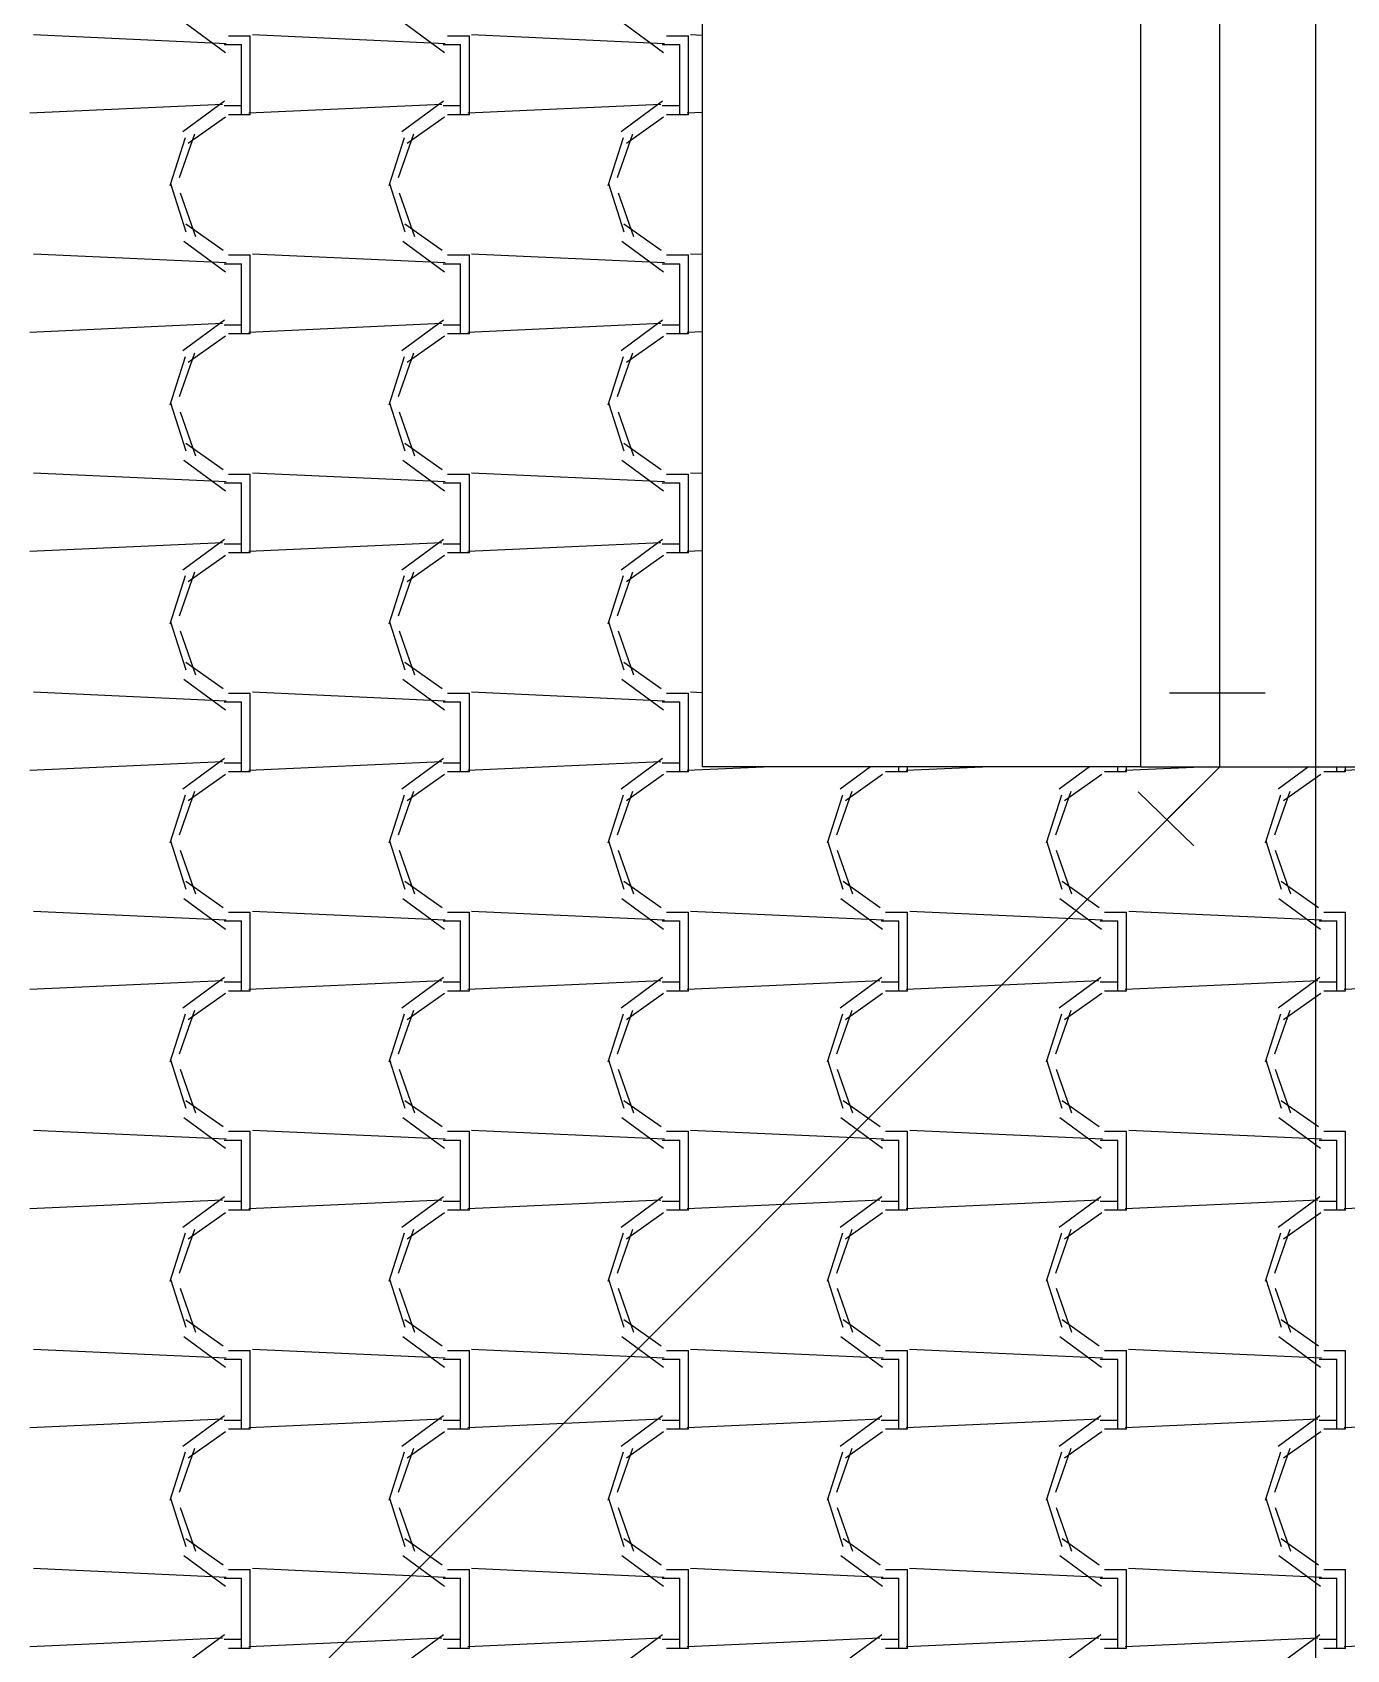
# Model space of a CAD drawing. Header units: millimetres. Extents: x -336 to -33, y -135 to 770.
# Drawn here: x -304.576 to -302.776, y 731.607 to 733.822 of the extents above; entities that cross this region are included whole.
import ezdxf

# ---------------------------------------------------------------- set-up
doc = ezdxf.new("R2010")
doc.units = ezdxf.units.MM
doc.header["$LTSCALE"] = 50
doc.header["$MEASUREMENT"] = 0
for name, color, linetype in [('-HIDRO', 8, 'CONTINUOUS'), ('AF', 5, 'CONTINUOUS'), ('CONEXÃO_HIDRÁULICA', 2, 'CONTINUOUS')]:
    doc.layers.add(name, color=color, linetype=linetype)

msp = doc.modelspace()

# ---------------------------------------------------------------- hatches: boundary and pattern name
at = {"layer": '-HIDRO', "linetype": 'Continuous'}
h = msp.add_hatch(dxfattribs=at)
h.set_pattern_fill('ANSI37,_O', color=256, scale=6, angle=-45)
h.set_pattern_definition([(360, (-1741.7315, 612.9919), (2e-16, 0.75), []), (90, (-1741.7315, 612.9919), (-0.75, 2e-16), [])])
h.paths.add_polyline_path([(-300.058, 737.0135), (-300.3652, 737.0135), (-300.3652, 735.9125), (-302.758, 735.9125), (-302.758, 733.1161), (-300.058, 733.1161)])
h.paths.add_polyline_path([(-301.8625, 735.4635), (-301.8625, 733.77), (-301.2921, 733.77), (-301.2921, 735.4635)], flags=24)
h.paths.add_polyline_path([(-303.1446, 733.6241), (-302.6842, 733.6241), (-302.6842, 734.0821), (-303.1446, 734.0821)], flags=9)
h.paths.add_polyline_path([(-301.7165, 733.6241), (-301.116, 733.6241), (-301.116, 734.0821), (-301.7165, 734.0821)], flags=24)

# ---------------------------------------------------------------- linework, layer by layer
for p, q in [((-303.658, 732.8161), (-303.658, 746.8206)), ((-303.058, 732.8161), (-303.058, 737.0135)), ((-304.3685, 733.8359), (-304.3115, 733.7939)), ((-304.0685, 733.8359), (-304.0115, 733.7939)), ((-303.7685, 733.8359), (-303.7115, 733.7939)), ((-304.3104, 733.8061), (-304.5744, 733.8181)), ((-304.3134, 733.8049), (-304.2894, 733.8049)), ((-304.3074, 733.8169), (-304.2774, 733.8169)), ((-304.2894, 733.7209), (-304.2894, 733.8049)), ((-304.2774, 733.7209), (-304.2774, 733.8169)), ((-304.0104, 733.8061), (-304.2744, 733.8181)), ((-304.0134, 733.8049), (-303.9894, 733.8049)), ((-304.0074, 733.8169), (-303.9774, 733.8169)), ((-303.9894, 733.7209), (-303.9894, 733.8049)), ((-303.9774, 733.7209), (-303.9774, 733.8169)), ((-303.7104, 733.8061), (-303.9744, 733.8181)), ((-303.7134, 733.8049), (-303.6894, 733.8049)), ((-303.7074, 733.8169), (-303.6774, 733.8169)), ((-303.6894, 733.7209), (-303.6894, 733.8049)), ((-303.6774, 733.7209), (-303.6774, 733.8169)), ((-303.658, 733.8174), (-303.6744, 733.8181)), ((-304.3153, 733.7229), (-304.5793, 733.7109)), ((-304.3127, 733.7274), (-304.3697, 733.6854)), ((-304.2894, 733.7209), (-304.3134, 733.7209)), ((-304.2894, 733.7089), (-304.2894, 733.7209)), ((-304.0153, 733.7229), (-304.2793, 733.7109)), ((-304.2774, 733.7089), (-304.2774, 733.7209)), ((-304.0127, 733.7274), (-304.0697, 733.6854)), ((-303.9894, 733.7209), (-304.0134, 733.7209)), ((-303.9894, 733.7089), (-303.9894, 733.7209)), ((-303.7153, 733.7229), (-303.9793, 733.7109)), ((-303.9774, 733.7089), (-303.9774, 733.7209)), ((-303.7127, 733.7274), (-303.7697, 733.6854)), ((-303.6894, 733.7209), (-303.7134, 733.7209)), ((-303.6894, 733.7089), (-303.6894, 733.7209)), ((-303.6774, 733.7089), (-303.6774, 733.7209)), ((-304.3114, 733.7055), (-304.3624, 733.6695)), ((-304.2774, 733.7089), (-304.3074, 733.7089)), ((-304.0114, 733.7055), (-304.0624, 733.6695)), ((-303.9774, 733.7089), (-304.0074, 733.7089)), ((-303.7114, 733.7055), (-303.7624, 733.6695)), ((-303.6774, 733.7089), (-303.7074, 733.7089)), ((-303.658, 733.7118), (-303.6793, 733.7109)), ((-304.3666, 733.6774), (-304.3876, 733.6114)), ((-304.3538, 733.6824), (-304.3748, 733.6224)), ((-304.0666, 733.6774), (-304.0876, 733.6114)), ((-304.0538, 733.6824), (-304.0748, 733.6224)), ((-303.7666, 733.6774), (-303.7876, 733.6114)), ((-303.7538, 733.6824), (-303.7748, 733.6224)), ((-304.3868, 733.6146), (-304.3658, 733.5486)), ((-304.0868, 733.6146), (-304.0658, 733.5486)), ((-303.7868, 733.6146), (-303.7658, 733.5486)), ((-304.3737, 733.602), (-304.3527, 733.542)), ((-304.0737, 733.602), (-304.0527, 733.542)), ((-303.7737, 733.602), (-303.7527, 733.542)), ((-304.3657, 733.5593), (-304.3147, 733.5233)), ((-304.0657, 733.5593), (-304.0147, 733.5233)), ((-303.7657, 733.5593), (-303.7147, 733.5233)), ((-304.3104, 733.5061), (-304.5744, 733.5181)), ((-304.3686, 733.5359), (-304.3116, 733.4939)), ((-304.3074, 733.5169), (-304.2774, 733.5169)), ((-304.2774, 733.4209), (-304.2774, 733.5169)), ((-304.0104, 733.5061), (-304.2744, 733.5181)), ((-304.0686, 733.5359), (-304.0116, 733.4939)), ((-304.0074, 733.5169), (-303.9774, 733.5169)), ((-303.9774, 733.4209), (-303.9774, 733.5169)), ((-303.7104, 733.5061), (-303.9744, 733.5181)), ((-303.7686, 733.5359), (-303.7116, 733.4939)), ((-303.7074, 733.5169), (-303.6774, 733.5169)), ((-303.6774, 733.4209), (-303.6774, 733.5169)), ((-303.658, 733.5174), (-303.6744, 733.5181)), ((-304.3134, 733.5049), (-304.2894, 733.5049)), ((-304.2894, 733.4209), (-304.2894, 733.5049)), ((-304.0134, 733.5049), (-303.9894, 733.5049)), ((-303.9894, 733.4209), (-303.9894, 733.5049)), ((-303.7134, 733.5049), (-303.6894, 733.5049)), ((-303.6894, 733.4209), (-303.6894, 733.5049)), ((-304.3127, 733.4274), (-304.3697, 733.3854)), ((-304.0127, 733.4274), (-304.0697, 733.3854)), ((-303.7127, 733.4274), (-303.7697, 733.3854)), ((-304.3153, 733.4229), (-304.5793, 733.4109)), ((-304.3114, 733.4055), (-304.3624, 733.3695)), ((-304.2894, 733.4209), (-304.3134, 733.4209)), ((-304.2774, 733.4089), (-304.3074, 733.4089)), ((-304.2894, 733.4089), (-304.2894, 733.4209)), ((-304.0153, 733.4229), (-304.2793, 733.4109)), ((-304.2774, 733.4089), (-304.2774, 733.4209)), ((-304.0114, 733.4055), (-304.0624, 733.3695)), ((-303.9894, 733.4209), (-304.0134, 733.4209)), ((-303.9774, 733.4089), (-304.0074, 733.4089)), ((-303.9894, 733.4089), (-303.9894, 733.4209)), ((-303.7153, 733.4229), (-303.9793, 733.4109)), ((-303.9774, 733.4089), (-303.9774, 733.4209)), ((-303.7114, 733.4054), (-303.7624, 733.3694)), ((-303.6894, 733.4209), (-303.7134, 733.4209)), ((-303.6774, 733.4089), (-303.7074, 733.4089)), ((-303.6894, 733.4089), (-303.6894, 733.4209)), ((-303.658, 733.4118), (-303.6793, 733.4109)), ((-303.6774, 733.4089), (-303.6774, 733.4209)), ((-304.3666, 733.3774), (-304.3876, 733.3114)), ((-304.3538, 733.3824), (-304.3748, 733.3224)), ((-304.0666, 733.3774), (-304.0876, 733.3114)), ((-304.0538, 733.3824), (-304.0748, 733.3224)), ((-303.7666, 733.3774), (-303.7876, 733.3114)), ((-303.7538, 733.3824), (-303.7748, 733.3224)), ((-304.3868, 733.3146), (-304.3658, 733.2486)), ((-304.3737, 733.302), (-304.3527, 733.242)), ((-304.0868, 733.3146), (-304.0658, 733.2486)), ((-304.0737, 733.302), (-304.0527, 733.242)), ((-303.7868, 733.3146), (-303.7658, 733.2486)), ((-303.7737, 733.302), (-303.7527, 733.242)), ((-304.3657, 733.2593), (-304.3147, 733.2233)), ((-304.0657, 733.2593), (-304.0147, 733.2233)), ((-303.7657, 733.2593), (-303.7147, 733.2233)), ((-304.3686, 733.2359), (-304.3116, 733.1939)), ((-304.0686, 733.2359), (-304.0116, 733.1939)), ((-303.7686, 733.2359), (-303.7116, 733.1939)), ((-304.3104, 733.2061), (-304.5744, 733.2181)), ((-304.3074, 733.2169), (-304.2774, 733.2169)), ((-304.2774, 733.1209), (-304.2774, 733.2169)), ((-304.0104, 733.2061), (-304.2744, 733.2181)), ((-304.0074, 733.2169), (-303.9774, 733.2169)), ((-303.9774, 733.1209), (-303.9774, 733.2169)), ((-303.7104, 733.2061), (-303.9744, 733.2181)), ((-303.7074, 733.2169), (-303.6774, 733.2169)), ((-303.6774, 733.1209), (-303.6774, 733.2169)), ((-303.658, 733.2174), (-303.6744, 733.2181)), ((-304.3134, 733.2049), (-304.2894, 733.2049)), ((-304.2894, 733.1209), (-304.2894, 733.2049)), ((-304.0134, 733.2049), (-303.9894, 733.2049)), ((-303.9894, 733.1209), (-303.9894, 733.2049)), ((-303.7134, 733.2049), (-303.6894, 733.2049)), ((-303.6894, 733.1209), (-303.6894, 733.2049)), ((-304.3153, 733.1229), (-304.5793, 733.1109)), ((-304.3127, 733.1274), (-304.3697, 733.0854)), ((-304.2894, 733.1209), (-304.3134, 733.1209)), ((-304.2894, 733.1089), (-304.2894, 733.1209)), ((-304.0153, 733.1229), (-304.2793, 733.1109)), ((-304.2774, 733.1089), (-304.2774, 733.1209)), ((-304.0127, 733.1274), (-304.0697, 733.0854)), ((-303.9894, 733.1209), (-304.0134, 733.1209)), ((-303.9894, 733.1089), (-303.9894, 733.1209)), ((-303.7153, 733.1229), (-303.9793, 733.1109)), ((-303.9774, 733.1089), (-303.9774, 733.1209)), ((-303.7127, 733.1274), (-303.7697, 733.0854)), ((-303.6894, 733.1209), (-303.7134, 733.1209)), ((-303.6894, 733.1089), (-303.6894, 733.1209)), ((-303.6774, 733.1089), (-303.6774, 733.1209)), ((-304.3114, 733.1054), (-304.3624, 733.0694)), ((-304.2774, 733.1089), (-304.3074, 733.1089)), ((-304.0114, 733.1054), (-304.0624, 733.0694)), ((-303.9774, 733.1089), (-304.0074, 733.1089)), ((-303.7114, 733.1054), (-303.7624, 733.0694)), ((-303.6774, 733.1089), (-303.7074, 733.1089)), ((-303.658, 733.1118), (-303.6793, 733.1109)), ((-304.3666, 733.0774), (-304.3876, 733.0114)), ((-304.3538, 733.0824), (-304.3748, 733.0224)), ((-304.0666, 733.0774), (-304.0876, 733.0114)), ((-304.0538, 733.0824), (-304.0748, 733.0224)), ((-303.7666, 733.0774), (-303.7876, 733.0114)), ((-303.7538, 733.0824), (-303.7748, 733.0224)), ((-304.3868, 733.0146), (-304.3658, 732.9486)), ((-304.0868, 733.0146), (-304.0658, 732.9486)), ((-303.7868, 733.0146), (-303.7658, 732.9486)), ((-304.3737, 733.002), (-304.3527, 732.942)), ((-304.0737, 733.002), (-304.0527, 732.942)), ((-303.7737, 733.002), (-303.7527, 732.942)), ((-304.3657, 732.9593), (-304.3147, 732.9233)), ((-304.0657, 732.9593), (-304.0147, 732.9233)), ((-303.7657, 732.9593), (-303.7147, 732.9233)), ((-304.3104, 732.9061), (-304.5744, 732.9181)), ((-304.3686, 732.9359), (-304.3116, 732.8939)), ((-304.0104, 732.9061), (-304.2744, 732.9181)), ((-304.0686, 732.9359), (-304.0116, 732.8939)), ((-303.7104, 732.9061), (-303.9744, 732.9181)), ((-303.7686, 732.9359), (-303.7116, 732.8939)), ((-303.658, 732.9174), (-303.6744, 732.9181)), ((-304.3134, 732.9049), (-304.2894, 732.9049)), ((-304.3074, 732.9169), (-304.2774, 732.9169)), ((-304.2894, 732.8209), (-304.2894, 732.9049)), ((-304.2774, 732.8209), (-304.2774, 732.9169)), ((-304.0134, 732.9049), (-303.9894, 732.9049)), ((-304.0074, 732.9169), (-303.9774, 732.9169)), ((-303.9894, 732.8209), (-303.9894, 732.9049)), ((-303.9774, 732.8209), (-303.9774, 732.9169)), ((-303.7134, 732.9049), (-303.6894, 732.9049)), ((-303.7074, 732.9169), (-303.6774, 732.9169)), ((-303.6894, 732.8209), (-303.6894, 732.9049)), ((-303.6774, 732.8209), (-303.6774, 732.9169)), ((-304.3153, 732.8229), (-304.5793, 732.8109)), ((-304.3127, 732.8274), (-304.3697, 732.7854)), ((-304.2894, 732.8209), (-304.3134, 732.8209)), ((-304.2774, 732.8089), (-304.3074, 732.8089)), ((-304.2894, 732.8089), (-304.2894, 732.8209)), ((-304.0153, 732.8229), (-304.2793, 732.8109)), ((-304.2774, 732.8089), (-304.2774, 732.8209)), ((-304.0127, 732.8274), (-304.0697, 732.7854)), ((-303.9894, 732.8209), (-304.0134, 732.8209)), ((-303.9774, 732.8089), (-304.0074, 732.8089)), ((-303.9894, 732.8089), (-303.9894, 732.8209)), ((-303.7153, 732.8229), (-303.9793, 732.8109)), ((-303.9774, 732.8089), (-303.9774, 732.8209)), ((-303.7127, 732.8274), (-303.7697, 732.7854)), ((-303.6894, 732.8209), (-303.7134, 732.8209)), ((-303.6774, 732.8089), (-303.7074, 732.8089)), ((-303.6894, 732.8089), (-303.6894, 732.8209)), ((-303.5642, 732.8161), (-303.6793, 732.8109)), ((-303.6774, 732.8089), (-303.6774, 732.8209)), ((-303.058, 732.8161), (-303.658, 732.8161)), ((-303.4281, 732.8161), (-303.4697, 732.7854)), ((-303.3774, 732.8089), (-303.4074, 732.8089)), ((-303.3894, 732.8089), (-303.3894, 732.8161)), ((-303.2642, 732.8161), (-303.3793, 732.8109)), ((-303.3774, 732.8089), (-303.3774, 732.8161)), ((-303.1281, 732.8161), (-303.1697, 732.7854)), ((-303.0774, 732.8089), (-303.1074, 732.8089)), ((-303.0894, 732.8089), (-303.0894, 732.8161)), ((-302.9642, 732.8161), (-303.0793, 732.8109)), ((-303.0774, 732.8089), (-303.0774, 732.8161)), ((-303.058, 732.8161), (-300.358, 732.8161)), ((-302.8281, 732.8161), (-302.8697, 732.7854)), ((-302.7774, 732.8089), (-302.8074, 732.8089)), ((-302.7894, 732.8089), (-302.7894, 732.8161)), ((-302.6642, 732.8161), (-302.7793, 732.8109)), ((-302.7774, 732.8089), (-302.7774, 732.8161)), ((-304.3114, 732.8054), (-304.3624, 732.7694)), ((-304.0114, 732.8054), (-304.0624, 732.7694)), ((-303.7114, 732.8054), (-303.7624, 732.7694)), ((-303.4114, 732.8054), (-303.4624, 732.7694)), ((-303.1114, 732.8054), (-303.1624, 732.7694)), ((-302.8114, 732.8054), (-302.8624, 732.7694)), ((-304.3666, 732.7774), (-304.3876, 732.7114)), ((-304.3538, 732.7824), (-304.3748, 732.7224)), ((-304.0666, 732.7774), (-304.0876, 732.7114)), ((-304.0538, 732.7824), (-304.0748, 732.7224)), ((-303.7666, 732.7774), (-303.7876, 732.7114)), ((-303.7538, 732.7824), (-303.7748, 732.7224)), ((-303.4666, 732.7774), (-303.4876, 732.7114)), ((-303.4538, 732.7824), (-303.4748, 732.7224)), ((-303.1666, 732.7774), (-303.1876, 732.7114)), ((-303.1538, 732.7824), (-303.1748, 732.7224)), ((-302.8666, 732.7774), (-302.8876, 732.7114)), ((-302.8538, 732.7824), (-302.8748, 732.7224)), ((-304.3868, 732.7146), (-304.3658, 732.6486)), ((-304.3737, 732.702), (-304.3527, 732.642)), ((-304.0868, 732.7146), (-304.0658, 732.6486)), ((-304.0737, 732.702), (-304.0527, 732.642)), ((-303.7868, 732.7146), (-303.7658, 732.6486)), ((-303.7737, 732.702), (-303.7527, 732.642)), ((-303.4868, 732.7146), (-303.4658, 732.6486)), ((-303.4737, 732.702), (-303.4527, 732.642)), ((-303.1868, 732.7146), (-303.1658, 732.6486)), ((-303.1737, 732.702), (-303.1527, 732.642)), ((-302.8868, 732.7146), (-302.8658, 732.6486)), ((-302.8737, 732.702), (-302.8527, 732.642)), ((-304.3657, 732.6593), (-304.3147, 732.6233)), ((-304.0657, 732.6593), (-304.0147, 732.6233)), ((-303.7657, 732.6593), (-303.7147, 732.6233)), ((-303.4657, 732.6593), (-303.4147, 732.6233)), ((-303.1657, 732.6593), (-303.1147, 732.6233)), ((-302.8657, 732.6593), (-302.8147, 732.6233)), ((-304.3686, 732.6359), (-304.3116, 732.5939)), ((-304.0686, 732.6359), (-304.0116, 732.5939)), ((-303.7686, 732.6359), (-303.7116, 732.5939)), ((-303.4686, 732.6359), (-303.4116, 732.5939)), ((-303.1686, 732.6359), (-303.1116, 732.5939)), ((-302.8686, 732.6359), (-302.8116, 732.5939)), ((-304.3104, 732.6061), (-304.5744, 732.6181)), ((-304.3074, 732.6169), (-304.2774, 732.6169)), ((-304.2774, 732.5209), (-304.2774, 732.6169)), ((-304.0104, 732.6061), (-304.2744, 732.6181)), ((-304.0074, 732.6169), (-303.9774, 732.6169)), ((-303.9774, 732.5209), (-303.9774, 732.6169)), ((-303.7104, 732.6061), (-303.9744, 732.6181)), ((-303.7074, 732.6169), (-303.6774, 732.6169)), ((-303.6774, 732.5209), (-303.6774, 732.6169)), ((-303.4104, 732.6061), (-303.6744, 732.6181)), ((-303.4074, 732.6169), (-303.3774, 732.6169)), ((-303.3774, 732.5209), (-303.3774, 732.6169)), ((-303.1104, 732.6061), (-303.3744, 732.6181)), ((-303.1074, 732.6169), (-303.0774, 732.6169)), ((-303.0774, 732.5209), (-303.0774, 732.6169)), ((-302.8104, 732.6061), (-303.0744, 732.6181)), ((-302.8074, 732.6169), (-302.7774, 732.6169)), ((-302.7774, 732.5209), (-302.7774, 732.6169)), ((-304.3134, 732.6049), (-304.2894, 732.6049)), ((-304.2894, 732.5209), (-304.2894, 732.6049)), ((-304.0134, 732.6049), (-303.9894, 732.6049)), ((-303.9894, 732.5209), (-303.9894, 732.6049)), ((-303.7134, 732.6049), (-303.6894, 732.6049)), ((-303.6894, 732.5209), (-303.6894, 732.6049)), ((-303.4134, 732.6049), (-303.3894, 732.6049)), ((-303.3894, 732.5209), (-303.3894, 732.6049)), ((-303.1134, 732.6049), (-303.0894, 732.6049)), ((-303.0894, 732.5209), (-303.0894, 732.6049)), ((-302.8134, 732.6049), (-302.7894, 732.6049)), ((-302.7894, 732.5209), (-302.7894, 732.6049)), ((-304.3153, 732.5229), (-304.5793, 732.5109)), ((-304.3127, 732.5274), (-304.3697, 732.4854)), ((-304.2894, 732.5209), (-304.3134, 732.5209)), ((-304.2894, 732.5089), (-304.2894, 732.5209)), ((-304.0153, 732.5229), (-304.2793, 732.5109)), ((-304.2774, 732.5089), (-304.2774, 732.5209)), ((-304.0127, 732.5274), (-304.0697, 732.4854)), ((-303.9894, 732.5209), (-304.0134, 732.5209)), ((-303.9894, 732.5089), (-303.9894, 732.5209)), ((-303.7153, 732.5229), (-303.9793, 732.5109)), ((-303.9774, 732.5089), (-303.9774, 732.5209)), ((-303.7127, 732.5274), (-303.7697, 732.4854)), ((-303.6894, 732.5209), (-303.7134, 732.5209)), ((-303.6894, 732.5089), (-303.6894, 732.5209)), ((-303.4153, 732.5229), (-303.6793, 732.5109)), ((-303.6774, 732.5089), (-303.6774, 732.5209)), ((-303.4127, 732.5274), (-303.4697, 732.4854)), ((-303.3894, 732.5209), (-303.4134, 732.5209)), ((-303.3894, 732.5089), (-303.3894, 732.5209)), ((-303.1153, 732.5229), (-303.3793, 732.5109)), ((-303.3774, 732.5089), (-303.3774, 732.5209)), ((-303.1127, 732.5274), (-303.1697, 732.4854)), ((-303.0894, 732.5209), (-303.1134, 732.5209)), ((-303.0894, 732.5089), (-303.0894, 732.5209)), ((-302.8153, 732.5229), (-303.0793, 732.5109)), ((-303.0774, 732.5089), (-303.0774, 732.5209)), ((-302.8127, 732.5274), (-302.8697, 732.4854)), ((-302.7894, 732.5209), (-302.8134, 732.5209)), ((-302.7894, 732.5089), (-302.7894, 732.5209)), ((-302.5153, 732.5229), (-302.7793, 732.5109)), ((-302.7774, 732.5089), (-302.7774, 732.5209)), ((-304.3114, 732.5054), (-304.3624, 732.4694)), ((-304.2774, 732.5089), (-304.3074, 732.5089)), ((-304.0114, 732.5054), (-304.0624, 732.4694)), ((-303.9774, 732.5089), (-304.0074, 732.5089)), ((-303.7114, 732.5054), (-303.7624, 732.4694)), ((-303.6774, 732.5089), (-303.7074, 732.5089)), ((-303.4114, 732.5054), (-303.4624, 732.4694)), ((-303.3774, 732.5089), (-303.4074, 732.5089)), ((-303.1114, 732.5054), (-303.1624, 732.4694)), ((-303.0774, 732.5089), (-303.1074, 732.5089)), ((-302.8114, 732.5054), (-302.8624, 732.4694)), ((-302.7774, 732.5089), (-302.8074, 732.5089)), ((-304.3666, 732.4774), (-304.3876, 732.4114)), ((-304.3538, 732.4824), (-304.3748, 732.4224)), ((-304.0666, 732.4774), (-304.0876, 732.4114)), ((-304.0538, 732.4824), (-304.0748, 732.4224)), ((-303.7666, 732.4774), (-303.7876, 732.4114)), ((-303.7538, 732.4824), (-303.7748, 732.4224)), ((-303.4666, 732.4774), (-303.4876, 732.4114)), ((-303.4538, 732.4824), (-303.4748, 732.4224)), ((-303.1666, 732.4774), (-303.1876, 732.4114)), ((-303.1538, 732.4824), (-303.1748, 732.4224)), ((-302.8666, 732.4774), (-302.8876, 732.4114)), ((-302.8538, 732.4824), (-302.8748, 732.4224)), ((-304.3868, 732.4146), (-304.3658, 732.3486)), ((-304.0868, 732.4146), (-304.0658, 732.3486)), ((-303.7868, 732.4146), (-303.7658, 732.3486)), ((-303.4868, 732.4146), (-303.4658, 732.3486)), ((-303.1868, 732.4146), (-303.1658, 732.3486)), ((-302.8868, 732.4146), (-302.8658, 732.3486)), ((-304.3737, 732.402), (-304.3527, 732.342)), ((-304.0737, 732.402), (-304.0527, 732.342)), ((-303.7737, 732.402), (-303.7527, 732.342)), ((-303.4737, 732.402), (-303.4527, 732.342)), ((-303.1737, 732.402), (-303.1527, 732.342)), ((-302.8737, 732.402), (-302.8527, 732.342)), ((-304.3657, 732.3593), (-304.3147, 732.3233)), ((-304.0657, 732.3593), (-304.0147, 732.3233)), ((-303.7657, 732.3593), (-303.7147, 732.3233)), ((-303.4657, 732.3593), (-303.4147, 732.3233)), ((-303.1657, 732.3593), (-303.1147, 732.3233)), ((-302.8657, 732.3593), (-302.8147, 732.3233)), ((-304.3686, 732.3359), (-304.3116, 732.2939)), ((-304.0686, 732.3359), (-304.0116, 732.2939)), ((-303.7686, 732.3359), (-303.7116, 732.2939)), ((-303.4686, 732.3359), (-303.4116, 732.2939)), ((-303.1686, 732.3359), (-303.1116, 732.2939)), ((-302.8686, 732.3359), (-302.8116, 732.2939)), ((-304.3104, 732.3061), (-304.5744, 732.3181)), ((-304.3134, 732.3049), (-304.2894, 732.3049)), ((-304.3074, 732.3169), (-304.2774, 732.3169)), ((-304.2894, 732.2209), (-304.2894, 732.3049)), ((-304.2774, 732.2209), (-304.2774, 732.3169)), ((-304.0104, 732.3061), (-304.2744, 732.3181)), ((-304.0134, 732.3049), (-303.9894, 732.3049)), ((-304.0074, 732.3169), (-303.9774, 732.3169)), ((-303.9894, 732.2209), (-303.9894, 732.3049)), ((-303.9774, 732.2209), (-303.9774, 732.3169)), ((-303.7104, 732.3061), (-303.9744, 732.3181)), ((-303.7134, 732.3049), (-303.6894, 732.3049)), ((-303.7074, 732.3169), (-303.6774, 732.3169)), ((-303.6894, 732.2209), (-303.6894, 732.3049)), ((-303.6774, 732.2209), (-303.6774, 732.3169)), ((-303.4104, 732.3061), (-303.6744, 732.3181)), ((-303.4134, 732.3049), (-303.3894, 732.3049)), ((-303.4074, 732.3169), (-303.3774, 732.3169)), ((-303.3894, 732.2209), (-303.3894, 732.3049)), ((-303.3774, 732.2209), (-303.3774, 732.3169)), ((-303.1104, 732.3061), (-303.3744, 732.3181)), ((-303.1134, 732.3049), (-303.0894, 732.3049)), ((-303.1074, 732.3169), (-303.0774, 732.3169)), ((-303.0894, 732.2209), (-303.0894, 732.3049)), ((-303.0774, 732.2209), (-303.0774, 732.3169)), ((-302.8104, 732.3061), (-303.0744, 732.3181)), ((-302.8134, 732.3049), (-302.7894, 732.3049)), ((-302.8074, 732.3169), (-302.7774, 732.3169)), ((-302.7894, 732.2209), (-302.7894, 732.3049)), ((-302.7774, 732.2209), (-302.7774, 732.3169)), ((-304.3153, 732.2228), (-304.5793, 732.2108)), ((-304.3127, 732.2274), (-304.3697, 732.1854)), ((-304.2894, 732.2209), (-304.3134, 732.2209)), ((-304.2774, 732.2089), (-304.3074, 732.2089)), ((-304.2894, 732.2089), (-304.2894, 732.2209)), ((-304.0153, 732.2228), (-304.2793, 732.2108)), ((-304.2774, 732.2089), (-304.2774, 732.2209)), ((-304.0127, 732.2274), (-304.0697, 732.1854)), ((-303.9894, 732.2209), (-304.0134, 732.2209)), ((-303.9774, 732.2089), (-304.0074, 732.2089)), ((-303.9894, 732.2089), (-303.9894, 732.2209)), ((-303.7153, 732.2228), (-303.9793, 732.2108)), ((-303.9774, 732.2089), (-303.9774, 732.2209)), ((-303.7127, 732.2274), (-303.7697, 732.1854)), ((-303.6894, 732.2209), (-303.7134, 732.2209)), ((-303.6774, 732.2089), (-303.7074, 732.2089)), ((-303.6894, 732.2089), (-303.6894, 732.2209)), ((-303.4153, 732.2228), (-303.6793, 732.2108)), ((-303.6774, 732.2089), (-303.6774, 732.2209)), ((-303.4127, 732.2274), (-303.4697, 732.1854)), ((-303.3894, 732.2209), (-303.4134, 732.2209)), ((-303.3774, 732.2089), (-303.4074, 732.2089)), ((-303.3894, 732.2089), (-303.3894, 732.2209)), ((-303.1153, 732.2228), (-303.3793, 732.2108)), ((-303.3774, 732.2089), (-303.3774, 732.2209)), ((-303.1127, 732.2274), (-303.1697, 732.1854)), ((-303.0894, 732.2209), (-303.1134, 732.2209)), ((-303.0774, 732.2089), (-303.1074, 732.2089)), ((-303.0894, 732.2089), (-303.0894, 732.2209)), ((-302.8153, 732.2228), (-303.0793, 732.2108)), ((-303.0774, 732.2089), (-303.0774, 732.2209)), ((-302.8127, 732.2274), (-302.8697, 732.1854)), ((-302.7894, 732.2209), (-302.8134, 732.2209)), ((-302.7774, 732.2089), (-302.8074, 732.2089)), ((-302.7894, 732.2089), (-302.7894, 732.2209)), ((-302.5153, 732.2228), (-302.7793, 732.2108)), ((-302.7774, 732.2089), (-302.7774, 732.2209)), ((-304.3114, 732.2054), (-304.3624, 732.1694)), ((-304.0114, 732.2054), (-304.0624, 732.1694)), ((-303.7114, 732.2054), (-303.7624, 732.1694)), ((-303.4114, 732.2054), (-303.4624, 732.1694)), ((-303.1114, 732.2054), (-303.1624, 732.1694)), ((-302.8114, 732.2054), (-302.8624, 732.1694)), ((-304.3666, 732.1774), (-304.3876, 732.1114)), ((-304.3538, 732.1824), (-304.3748, 732.1224)), ((-304.0666, 732.1774), (-304.0876, 732.1114)), ((-304.0538, 732.1824), (-304.0748, 732.1224)), ((-303.7666, 732.1774), (-303.7876, 732.1114)), ((-303.7538, 732.1824), (-303.7748, 732.1224)), ((-303.4666, 732.1774), (-303.4876, 732.1114)), ((-303.4538, 732.1824), (-303.4748, 732.1224)), ((-303.1666, 732.1774), (-303.1876, 732.1114)), ((-303.1538, 732.1824), (-303.1748, 732.1224)), ((-302.8666, 732.1774), (-302.8876, 732.1114)), ((-302.8538, 732.1824), (-302.8748, 732.1224)), ((-304.3868, 732.1146), (-304.3658, 732.0486)), ((-304.3737, 732.102), (-304.3527, 732.042)), ((-304.0868, 732.1146), (-304.0658, 732.0486)), ((-304.0737, 732.102), (-304.0527, 732.042)), ((-303.7868, 732.1146), (-303.7658, 732.0486)), ((-303.7737, 732.102), (-303.7527, 732.042)), ((-303.4868, 732.1146), (-303.4658, 732.0486)), ((-303.4737, 732.102), (-303.4527, 732.042)), ((-303.1868, 732.1146), (-303.1658, 732.0486)), ((-303.1737, 732.102), (-303.1527, 732.042)), ((-302.8868, 732.1146), (-302.8658, 732.0486)), ((-302.8737, 732.102), (-302.8527, 732.042)), ((-304.3657, 732.0593), (-304.3147, 732.0233)), ((-304.0657, 732.0593), (-304.0147, 732.0233)), ((-303.7657, 732.0593), (-303.7147, 732.0233)), ((-303.4657, 732.0593), (-303.4147, 732.0233)), ((-303.1657, 732.0593), (-303.1147, 732.0233)), ((-302.8657, 732.0593), (-302.8147, 732.0233)), ((-304.3686, 732.0359), (-304.3116, 731.9939)), ((-304.0686, 732.0359), (-304.0116, 731.9939)), ((-303.7686, 732.0359), (-303.7116, 731.9939)), ((-303.4686, 732.0359), (-303.4116, 731.9939)), ((-303.1686, 732.0359), (-303.1116, 731.9939)), ((-302.8686, 732.0359), (-302.8116, 731.9939)), ((-304.3105, 732.0061), (-304.5745, 732.0181)), ((-304.3074, 732.0169), (-304.2774, 732.0169)), ((-304.2774, 731.9209), (-304.2774, 732.0169)), ((-304.0105, 732.0061), (-304.2745, 732.0181)), ((-304.0074, 732.0169), (-303.9774, 732.0169)), ((-303.9774, 731.9209), (-303.9774, 732.0169)), ((-303.7105, 732.0061), (-303.9745, 732.0181)), ((-303.7074, 732.0169), (-303.6774, 732.0169)), ((-303.6774, 731.9209), (-303.6774, 732.0169)), ((-303.4105, 732.0061), (-303.6745, 732.0181)), ((-303.4074, 732.0169), (-303.3774, 732.0169)), ((-303.3774, 731.9209), (-303.3774, 732.0169)), ((-303.1105, 732.0061), (-303.3745, 732.0181)), ((-303.1074, 732.0169), (-303.0774, 732.0169)), ((-303.0774, 731.9209), (-303.0774, 732.0169)), ((-302.8105, 732.0061), (-303.0745, 732.0181)), ((-302.8074, 732.0169), (-302.7774, 732.0169)), ((-302.7774, 731.9209), (-302.7774, 732.0169)), ((-304.3134, 732.0049), (-304.2894, 732.0049)), ((-304.2894, 731.9209), (-304.2894, 732.0049)), ((-304.0134, 732.0049), (-303.9894, 732.0049)), ((-303.9894, 731.9209), (-303.9894, 732.0049)), ((-303.7134, 732.0049), (-303.6894, 732.0049)), ((-303.6894, 731.9209), (-303.6894, 732.0049)), ((-303.4134, 732.0049), (-303.3894, 732.0049)), ((-303.3894, 731.9209), (-303.3894, 732.0049)), ((-303.1134, 732.0049), (-303.0894, 732.0049)), ((-303.0894, 731.9209), (-303.0894, 732.0049)), ((-302.8134, 732.0049), (-302.7894, 732.0049)), ((-302.7894, 731.9209), (-302.7894, 732.0049)), ((-304.3153, 731.9228), (-304.5793, 731.9108)), ((-304.3127, 731.9274), (-304.3697, 731.8854)), ((-304.2894, 731.9209), (-304.3134, 731.9209)), ((-304.2894, 731.9089), (-304.2894, 731.9209)), ((-304.0153, 731.9228), (-304.2793, 731.9108)), ((-304.2774, 731.9089), (-304.2774, 731.9209)), ((-304.0127, 731.9274), (-304.0697, 731.8854)), ((-303.9894, 731.9209), (-304.0134, 731.9209)), ((-303.9894, 731.9089), (-303.9894, 731.9209)), ((-303.7153, 731.9228), (-303.9793, 731.9108)), ((-303.9774, 731.9089), (-303.9774, 731.9209)), ((-303.7127, 731.9274), (-303.7697, 731.8854)), ((-303.6894, 731.9209), (-303.7134, 731.9209)), ((-303.6894, 731.9089), (-303.6894, 731.9209)), ((-303.4153, 731.9228), (-303.6793, 731.9108)), ((-303.6774, 731.9089), (-303.6774, 731.9209)), ((-303.4127, 731.9274), (-303.4697, 731.8854)), ((-303.3894, 731.9209), (-303.4134, 731.9209)), ((-303.3894, 731.9089), (-303.3894, 731.9209)), ((-303.1153, 731.9228), (-303.3793, 731.9108)), ((-303.3774, 731.9089), (-303.3774, 731.9209)), ((-303.1127, 731.9274), (-303.1697, 731.8854)), ((-303.0894, 731.9209), (-303.1134, 731.9209)), ((-303.0894, 731.9089), (-303.0894, 731.9209)), ((-302.8153, 731.9228), (-303.0793, 731.9108)), ((-303.0774, 731.9089), (-303.0774, 731.9209)), ((-302.8127, 731.9274), (-302.8697, 731.8854)), ((-302.7894, 731.9209), (-302.8134, 731.9209)), ((-302.7894, 731.9089), (-302.7894, 731.9209)), ((-302.5153, 731.9228), (-302.7793, 731.9108)), ((-302.7774, 731.9089), (-302.7774, 731.9209)), ((-304.3114, 731.9054), (-304.3624, 731.8694)), ((-304.2774, 731.9089), (-304.3074, 731.9089)), ((-304.0114, 731.9054), (-304.0624, 731.8694)), ((-303.9774, 731.9089), (-304.0074, 731.9089)), ((-303.7114, 731.9054), (-303.7624, 731.8694)), ((-303.6774, 731.9089), (-303.7074, 731.9089)), ((-303.4114, 731.9054), (-303.4624, 731.8694)), ((-303.3774, 731.9089), (-303.4074, 731.9089)), ((-303.1114, 731.9054), (-303.1624, 731.8694)), ((-303.0774, 731.9089), (-303.1074, 731.9089)), ((-302.8114, 731.9054), (-302.8624, 731.8694)), ((-302.7774, 731.9089), (-302.8074, 731.9089)), ((-304.3666, 731.8774), (-304.3876, 731.8114)), ((-304.3538, 731.8824), (-304.3748, 731.8224)), ((-304.0666, 731.8774), (-304.0876, 731.8114)), ((-304.0538, 731.8824), (-304.0748, 731.8224)), ((-303.7666, 731.8774), (-303.7876, 731.8114)), ((-303.7538, 731.8824), (-303.7748, 731.8224)), ((-303.4666, 731.8774), (-303.4876, 731.8114)), ((-303.4538, 731.8824), (-303.4748, 731.8224)), ((-303.1666, 731.8774), (-303.1876, 731.8114)), ((-303.1538, 731.8824), (-303.1748, 731.8224)), ((-302.8666, 731.8774), (-302.8876, 731.8114)), ((-302.8538, 731.8824), (-302.8748, 731.8224)), ((-304.3868, 731.8146), (-304.3658, 731.7486)), ((-304.0868, 731.8146), (-304.0658, 731.7486)), ((-303.7868, 731.8146), (-303.7658, 731.7486)), ((-303.4868, 731.8146), (-303.4658, 731.7486)), ((-303.1868, 731.8146), (-303.1658, 731.7486)), ((-302.8868, 731.8146), (-302.8658, 731.7486)), ((-304.3737, 731.802), (-304.3527, 731.742)), ((-304.0737, 731.802), (-304.0527, 731.742)), ((-303.7737, 731.802), (-303.7527, 731.742)), ((-303.4737, 731.802), (-303.4527, 731.742)), ((-303.1737, 731.802), (-303.1527, 731.742)), ((-302.8737, 731.802), (-302.8527, 731.742)), ((-304.3657, 731.7593), (-304.3147, 731.7233)), ((-304.0657, 731.7593), (-304.0147, 731.7233)), ((-303.7657, 731.7593), (-303.7147, 731.7233)), ((-303.4657, 731.7593), (-303.4147, 731.7233)), ((-303.1657, 731.7593), (-303.1147, 731.7233)), ((-302.8657, 731.7593), (-302.8147, 731.7233)), ((-304.3686, 731.7359), (-304.3116, 731.6939)), ((-304.0686, 731.7359), (-304.0116, 731.6939)), ((-303.7686, 731.7359), (-303.7116, 731.6939)), ((-303.4686, 731.7359), (-303.4116, 731.6939)), ((-303.1686, 731.7359), (-303.1116, 731.6939)), ((-302.8686, 731.7359), (-302.8116, 731.6939)), ((-304.3105, 731.7061), (-304.5745, 731.7181)), ((-304.3134, 731.7049), (-304.2894, 731.7049)), ((-304.3074, 731.7169), (-304.2774, 731.7169)), ((-304.2894, 731.6209), (-304.2894, 731.7049)), ((-304.2774, 731.6209), (-304.2774, 731.7169)), ((-304.0105, 731.7061), (-304.2745, 731.7181)), ((-304.0134, 731.7049), (-303.9894, 731.7049)), ((-304.0074, 731.7169), (-303.9774, 731.7169)), ((-303.9894, 731.6209), (-303.9894, 731.7049)), ((-303.9774, 731.6209), (-303.9774, 731.7169)), ((-303.7105, 731.7061), (-303.9745, 731.7181)), ((-303.7134, 731.7049), (-303.6894, 731.7049)), ((-303.7074, 731.7169), (-303.6774, 731.7169)), ((-303.6894, 731.6209), (-303.6894, 731.7049)), ((-303.6774, 731.6209), (-303.6774, 731.7169)), ((-303.4105, 731.7061), (-303.6745, 731.7181)), ((-303.4134, 731.7049), (-303.3894, 731.7049)), ((-303.4074, 731.7169), (-303.3774, 731.7169)), ((-303.3894, 731.6209), (-303.3894, 731.7049)), ((-303.3774, 731.6209), (-303.3774, 731.7169)), ((-303.1105, 731.7061), (-303.3745, 731.7181)), ((-303.1134, 731.7049), (-303.0894, 731.7049)), ((-303.1074, 731.7169), (-303.0774, 731.7169)), ((-303.0894, 731.6209), (-303.0894, 731.7049)), ((-303.0774, 731.6209), (-303.0774, 731.7169)), ((-302.8105, 731.7061), (-303.0745, 731.7181)), ((-302.8134, 731.7049), (-302.7894, 731.7049)), ((-302.8074, 731.7169), (-302.7774, 731.7169)), ((-302.7894, 731.6209), (-302.7894, 731.7049)), ((-302.7774, 731.6209), (-302.7774, 731.7169)), ((-304.3153, 731.6228), (-304.5793, 731.6108)), ((-304.3127, 731.6274), (-304.3697, 731.5854)), ((-304.2894, 731.6209), (-304.3134, 731.6209)), ((-304.2894, 731.6089), (-304.2894, 731.6209)), ((-304.0153, 731.6228), (-304.2793, 731.6108)), ((-304.2774, 731.6089), (-304.2774, 731.6209)), ((-304.0127, 731.6274), (-304.0697, 731.5854)), ((-303.9894, 731.6209), (-304.0134, 731.6209)), ((-303.9894, 731.6089), (-303.9894, 731.6209)), ((-303.7153, 731.6228), (-303.9793, 731.6108)), ((-303.9774, 731.6089), (-303.9774, 731.6209)), ((-303.7127, 731.6274), (-303.7697, 731.5854)), ((-303.6894, 731.6209), (-303.7134, 731.6209)), ((-303.6894, 731.6089), (-303.6894, 731.6209)), ((-303.4153, 731.6228), (-303.6793, 731.6108)), ((-303.6774, 731.6089), (-303.6774, 731.6209)), ((-303.4127, 731.6274), (-303.4697, 731.5854)), ((-303.3894, 731.6209), (-303.4134, 731.6209)), ((-303.3894, 731.6089), (-303.3894, 731.6209)), ((-303.1153, 731.6228), (-303.3793, 731.6108)), ((-303.3774, 731.6089), (-303.3774, 731.6209)), ((-303.1127, 731.6274), (-303.1697, 731.5854)), ((-303.0894, 731.6209), (-303.1134, 731.6209)), ((-303.0894, 731.6089), (-303.0894, 731.6209)), ((-302.8153, 731.6228), (-303.0793, 731.6108)), ((-303.0774, 731.6089), (-303.0774, 731.6209)), ((-302.8127, 731.6274), (-302.8697, 731.5854)), ((-302.7894, 731.6209), (-302.8134, 731.6209)), ((-302.7894, 731.6089), (-302.7894, 731.6209)), ((-302.5153, 731.6228), (-302.7793, 731.6108)), ((-302.7774, 731.6089), (-302.7774, 731.6209)), ((-304.2774, 731.6089), (-304.3074, 731.6089)), ((-303.9774, 731.6089), (-304.0074, 731.6089)), ((-303.6774, 731.6089), (-303.7074, 731.6089)), ((-303.3774, 731.6089), (-303.4074, 731.6089)), ((-303.0774, 731.6089), (-303.1074, 731.6089)), ((-302.7774, 731.6089), (-302.8074, 731.6089))]:
    msp.add_line(p, q, dxfattribs=at)
at = {"layer": 'AF'}
for p, q in [((-302.9497, 732.8161), (-302.9497, 741.8965)), ((-302.8186, 736.9744), (-302.8186, 723.7384)), ((-306.221, 729.5449), (-302.9497, 732.8161))]:
    msp.add_line(p, q, dxfattribs=at)
at = {"layer": 'CONEXÃO_HIDRÁULICA'}
for p, q in [((-303.0186, 732.9173), (-302.8876, 732.9173)), ((-302.9497, 732.8161), (-302.9497, 732.9173)), ((-303.0222, 732.7437), (-302.9497, 732.8161)), ((-303.0616, 732.7819), (-302.9851, 732.7077))]:
    msp.add_line(p, q, dxfattribs=at)

doc.saveas('drawing.dxf')
